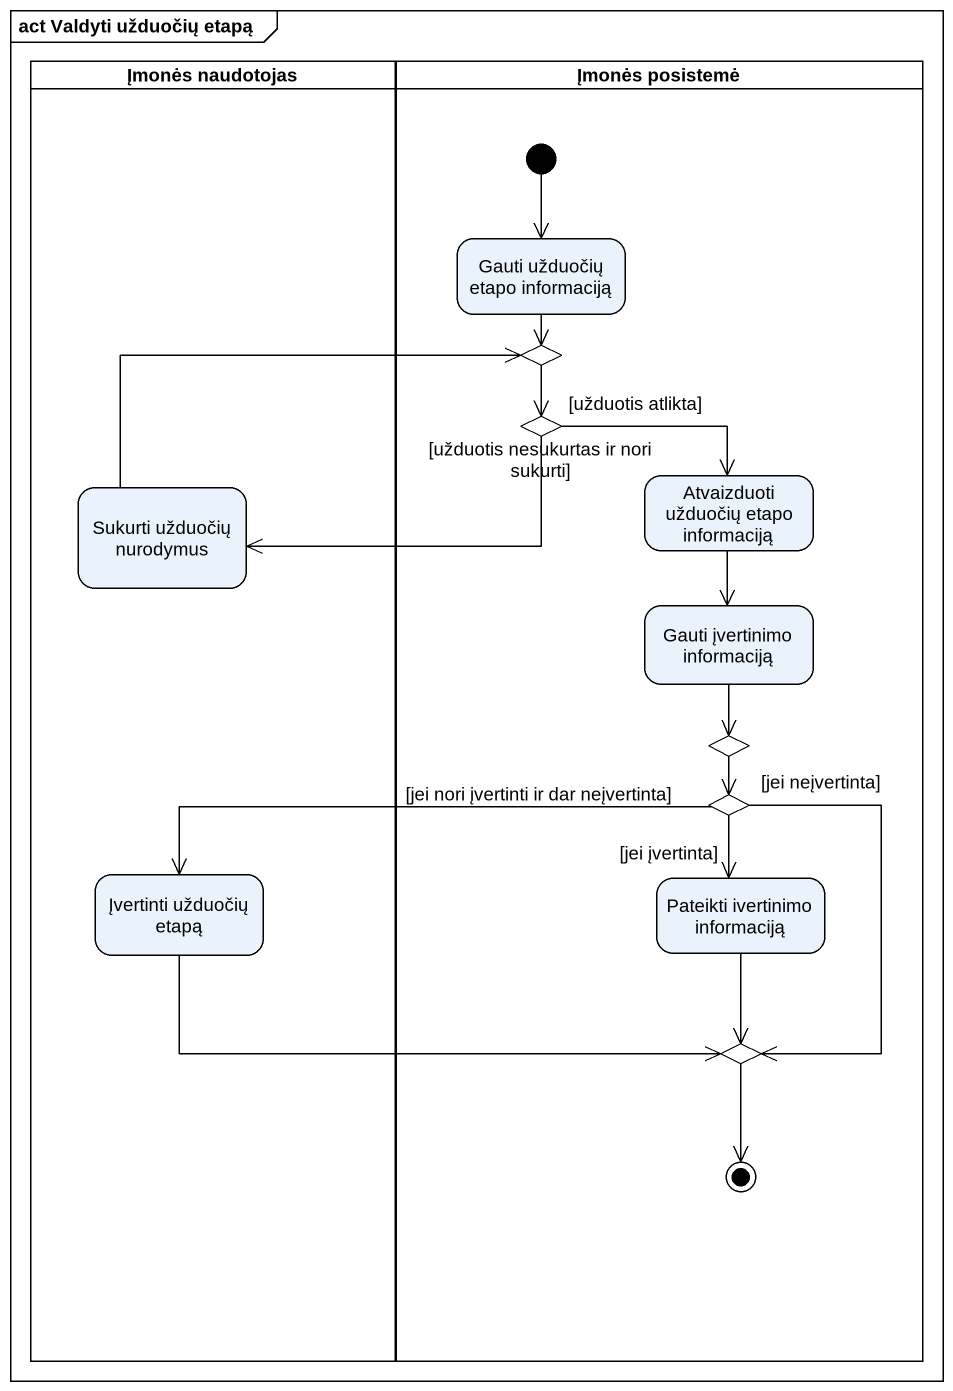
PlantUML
@startuml
mainframe act Valdyti užduočių etapą
hide empty description
state "Įmonės naudotojas" as Įmonės_naudotojas <<partition>> {
  state "Sukurti užduočių nurodymus" as Sukurti_užduočių_nurodymus
  state "Įvertinti užduočių etapą" as Įvertinti_užduočių_etapą
}
state "Įmonės posistemė" as Įmonės_posistemė <<partition>> {
  state "Gauti užduočių etapo informaciją" as Gauti_užduočių_etapo
  state choice1 <<choice>>
  state "[užduotis nesukurtas ir nori sukurti]" as užduotis_nesukurtas_ir_nori <<choice>>
  state "Atvaizduoti užduočių etapo informaciją" as Atvaizduoti_užduočių_etapo
  state "Gauti įvertinimo informaciją" as Gauti_įvertinimo_informaciją
  state choice2 <<choice>>
  state choice3 <<choice>>
  state "Pateikti ivertinimo informaciją" as Pateikti_ivertinimo
  state choice4 <<choice>>
  [*] --> Gauti_užduočių_etapo
  choice4 --> [*]
}
Gauti_užduočių_etapo --> choice1
choice1 --> užduotis_nesukurtas_ir_nori
užduotis_nesukurtas_ir_nori -right-> Atvaizduoti_užduočių_etapo : [užduotis atlikta]
užduotis_nesukurtas_ir_nori -left-> Sukurti_užduočių_nurodymus
Atvaizduoti_užduočių_etapo --> Gauti_įvertinimo_informaciją
Sukurti_užduočių_nurodymus -right-> choice1
Gauti_įvertinimo_informaciją --> choice2
choice2 --> choice3
choice3 -left-> Įvertinti_užduočių_etapą
choice3 --> Pateikti_ivertinimo : [jei įvertinta]
choice3 --> choice4 : [jei neįvertinta]
Įvertinti_užduočių_etapą -right-> choice4 : [jei nori įvertinti ir dar neįvertinta]
Pateikti_ivertinimo --> choice4
@enduml
